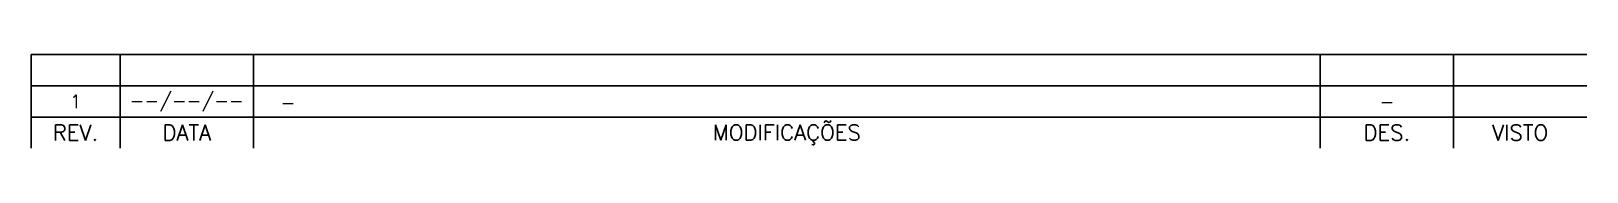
# Model space of a CAD drawing. Header units: millimetres. Extents: x 1271.7 to 1289.2, y -748.5 to -747.4.
import ezdxf
from ezdxf.enums import TextEntityAlignment as Align

# ---------------------------------------------------------------- set-up
doc = ezdxf.new("R2010")
doc.units = ezdxf.units.MM
doc.header["$LTSCALE"] = 10
doc.layers.add('FOLHA', color=7, linetype='Continuous')
doc.styles.add('R60', font='romans.shx')
doc.styles.add('r70', font='romans.shx')

msp = doc.modelspace()

# ---------------------------------------------------------------- linework, layer by layer
at = {"layer": 'FOLHA', "color": 1}
for p, q in [((1289.207, -747.402), (1271.707, -747.402)), ((1272.707, -747.402), (1272.707, -748.452)), ((1274.207, -747.402), (1274.207, -748.452)), ((1286.207, -747.402), (1286.207, -748.452)), ((1287.707, -747.402), (1287.707, -748.452)), ((1289.207, -747.752), (1271.707, -747.752)), ((1289.207, -748.102), (1271.707, -748.102))]:
    msp.add_line(p, q, dxfattribs=at)
at = {"layer": 'FOLHA', "color": 2}
msp.add_line((1271.707, -747.402), (1271.707, -748.452), dxfattribs=at)

# ---------------------------------------------------------------- texts
at = {"layer": 'FOLHA', "color": 1, "style": 'R60'}
for s, p in [('1', (1272.207, -747.927)), ('--/--/--', (1273.457, -747.927)), ('-', (1286.957, -747.927))]:
    msp.add_text(s, height=0.15, dxfattribs=at).set_placement(p, align=Align.MIDDLE)
msp.add_text('-', height=0.15, dxfattribs=at).set_placement((1274.512, -748.013))
at = {"layer": 'FOLHA', "color": 2, "style": 'r70'}
for s, p in [('REV.', (1272.207, -748.277)), ('DATA', (1273.457, -748.277)), ('MODIFICAÇÕES', (1280.207, -748.277)), ('DES.', (1286.957, -748.277)), ('VISTO', (1288.457, -748.277))]:
    msp.add_text(s, height=0.175, dxfattribs=at).set_placement(p, align=Align.MIDDLE)

doc.saveas('drawing.dxf')
